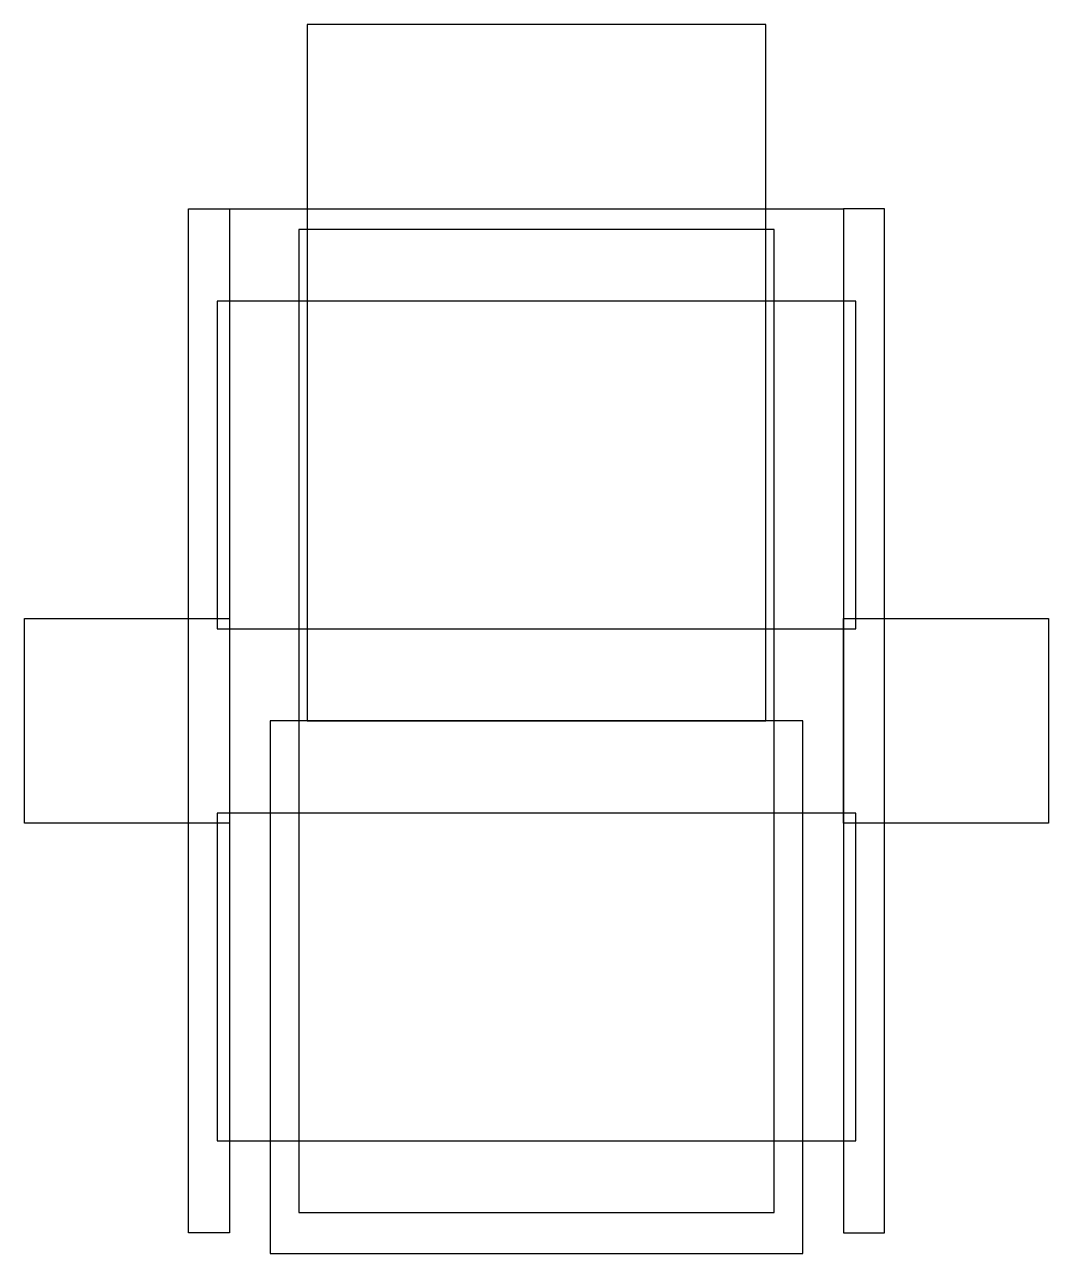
# Model space of a CAD drawing. Header units: inches. Extents: x -62 to 62, y -65 to 85.
import ezdxf

# ---------------------------------------------------------------- set-up
doc = ezdxf.new("R2010")
doc.units = ezdxf.units.IN
doc.header["$MEASUREMENT"] = 0

msp = doc.modelspace()

# ---------------------------------------------------------------- linework, layer by layer
for points in [[(-28, 0), (28, 0), (28, 85), (-28, 85)], [(-42.5, 62.5), (-37.5, 62.5), (-37.5, -62.5), (-42.5, -62.5)], [(37.5, -62.5), (42.5, -62.5), (42.5, 62.5), (37.5, 62.5)], [(-29, -60), (29, -60), (29, 60), (-29, 60)], [(-39, 11.25), (39, 11.25), (39, 51.25), (-39, 51.25)], [(-62.5, 12.5), (-37.5, 12.5), (-37.5, -12.5), (-62.5, -12.5)], [(37.5, 12.5), (62.5, 12.5), (62.5, -12.5), (37.5, -12.5)], [(-32.5, -65), (32.5, -65), (32.5, 0), (-32.5, 0)], [(-39, -51.25), (39, -51.25), (39, -11.25), (-39, -11.25)]]:
    msp.add_lwpolyline(points, close=True)
msp.add_lwpolyline([(-42.5, 62.5), (37.5, 62.5)])

doc.saveas('drawing.dxf')
